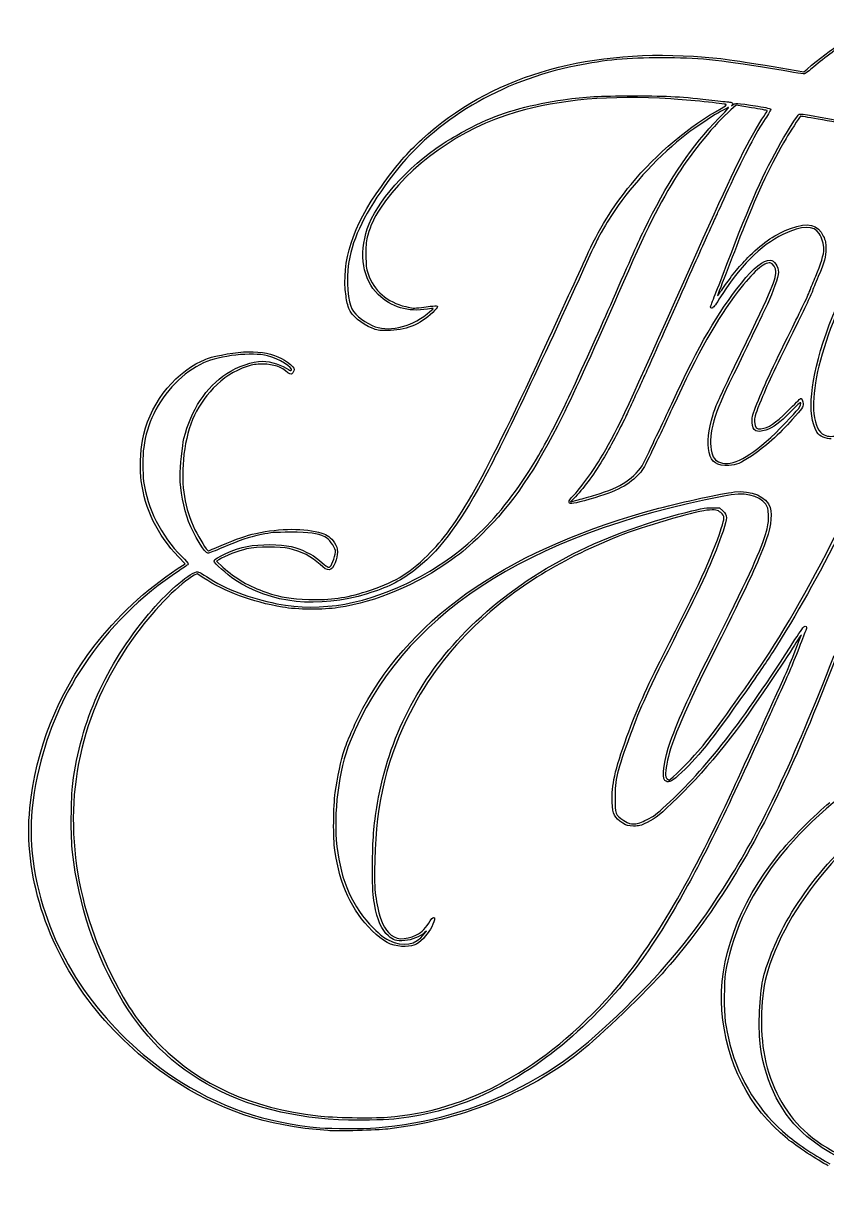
# Model space of a CAD drawing. Extents: x -23 to 233, y 54 to 243.
# Drawn here: x -23.4 to 93.2, y 55.4 to 223.8 of the extents above; entities that cross this region are included whole.
import ezdxf

# ---------------------------------------------------------------- set-up
doc = ezdxf.new("R2010")
doc.units = 0
doc.layers.add('Layer_1', color=7, linetype='CONTINUOUS')

msp = doc.modelspace()

# ---------------------------------------------------------------- linework, layer by layer
at = {"layer": 'Layer_1', "color": 7}
for p, q in [((85.38703, 217.463586), (89.846263, 216.722476)), ((89.846263, 216.722476), (90.307787, 217.109724)), ((80.017208, 211.863515), (79.242401, 211.183275)), ((82.258733, 211.497436), (80.017208, 211.863515)), ((92.653987, 163.741993), (92.653987, 163.741993)), ((56.709361, 155.113859), (56.003563, 154.372921)), ((59.654468, 155.384832), (59.65446, 155.384832)), ((56.003563, 154.372921), (57.123945, 154.673098)), ((76.614982, 153.51444), (77.627291, 153.51444)), ((77.627291, 153.51444), (78.088614, 153.05312)), ((-1.042546, 144.646914), (0.091183, 145.385252)), ((0.091183, 145.385252), (-0.862161, 146.392396)), ((5.009334, 145.984599), (4.636002, 145.748221)), ((4.636002, 145.748221), (5.554729, 144.920607)), ((1.86574, 143.951428), (1.432738, 143.722168)), ((2.810851, 143.329416), (1.86574, 143.951428)), ((20.798578, 63.212233), (20.798578, 63.212233)), ((27.772225, 63.62329), (27.772222, 63.623259))]:
    msp.add_line(p, q, dxfattribs=at)
for points in [[(90.307787, 217.109724), (93.893807, 220.118631), (96.823911, 222.100867), (100.130743, 223.75503)], [(96.734066, 221.442787), (95.048544, 220.382057), (92.785173, 218.718436), (91.307607, 217.454239)], [(34.480678, 206.958476), (44.276704, 215.887527), (57.571657, 219.945744), (73.846713, 218.974759)], [(73.846713, 218.974759), (76.981589, 218.78773), (79.047157, 218.517248), (85.38703, 217.463586)], [(56.8041, 217.587541), (45.818846, 215.37887), (36.423318, 209.804924), (30.322963, 201.877466)], [(69.165995, 218.742081), (64.233072, 218.741234), (61.074111, 218.446061), (56.8041, 217.587541)], [(84.993254, 217.18098), (77.049226, 218.503809), (74.622431, 218.743173), (69.165995, 218.742081)], [(91.307607, 217.454239), (90.632531, 216.876651), (89.985384, 216.404078), (89.869501, 216.404078)], [(89.869501, 216.404078), (89.753618, 216.404078), (87.559306, 216.753684), (84.993254, 217.18098)], [(43.142157, 209.41526), (46.339235, 210.889685), (50.649245, 212.07744), (54.943815, 212.667566)], [(70.546206, 212.793824), (61.683985, 213.330405), (54.476055, 212.711212), (48.102766, 210.865831)], [(54.943815, 212.667566), (58.476907, 213.153056), (59.78297, 213.223705), (65.145378, 213.219404)], [(65.145378, 213.219404), (70.536497, 213.215086), (71.870683, 213.14004), (76.944195, 212.55577)], [(78.570068, 211.970734), (78.345967, 212.096148), (72.983, 212.646281), (70.546206, 212.793824)], [(76.944195, 212.55577), (78.05372, 212.427996), (79.025869, 212.322626), (79.104527, 212.321615)], [(79.104527, 212.321615), (79.183185, 212.320769), (79.325081, 212.270711), (79.419851, 212.210744)], [(79.419851, 212.210744), (79.56813, 212.116917), (79.568635, 212.071143), (79.423491, 211.882531)], [(79.551225, 211.924645), (79.888822, 212.222242), (79.852088, 212.224376), (83.17815, 211.713985)], [(48.102766, 210.865831), (40.070563, 208.540111), (32.545542, 203.189283), (28.342407, 196.814797)], [(64.775907, 200.381623), (68.481394, 204.86708), (73.345904, 208.966939), (77.8508, 211.401286)], [(79.242401, 211.183275), (76.968864, 209.187219), (73.651807, 205.165092), (71.571499, 201.881854)], [(77.447261, 210.762309), (76.402032, 210.182382), (74.006769, 208.57649), (72.826553, 207.664373)], [(78.707454, 211.4657), (78.41041, 211.298582), (77.843324, 210.982056), (77.447261, 210.762309)], [(77.50727, 209.975719), (78.976367, 211.490034), (79.163381, 211.722207), (78.707454, 211.4657)], [(77.8508, 211.401286), (78.458534, 211.729691), (78.683098, 211.90748), (78.570068, 211.970734)], [(79.423491, 211.882531), (79.308302, 211.732858), (79.34881, 211.746212), (79.551225, 211.924645)], [(81.608241, 206.124315), (82.662316, 208.087097), (83.688185, 209.822092), (84.23969, 210.574728)], [(84.542765, 211.088852), (84.519397, 211.11222), (83.491572, 211.296093), (82.258733, 211.497436)], [(83.17815, 211.713985), (84.375588, 211.530236), (85.068441, 211.372471), (85.068441, 211.28356)], [(85.068441, 211.28356), (85.068441, 211.206361), (84.69505, 210.585133), (84.238685, 209.903047)], [(84.23969, 210.574728), (84.429761, 210.834115), (84.566145, 211.065473), (84.542765, 211.088852)], [(86.502, 206.446262), (87.543276, 208.261829), (88.949426, 210.459807), (89.148277, 210.582703)], [(89.148277, 210.582703), (89.295148, 210.673474), (92.14417, 210.20211), (96.032941, 209.443654)], [(37.375476, 206.226671), (38.768889, 207.142524), (41.557581, 208.684485), (43.142157, 209.41526)], [(67.304912, 195.040804), (70.496656, 201.413312), (73.58148, 205.92909), (77.50727, 209.975719)], [(84.238685, 209.903047), (82.962583, 207.995784), (81.139239, 204.540989), (79.229746, 200.412334)], [(89.330857, 210.2606), (89.189405, 210.100772), (87.752961, 207.863455), (87.264804, 207.042643)], [(97.910402, 208.725483), (93.361027, 209.610625), (89.385205, 210.322009), (89.330857, 210.2606)], [(72.826553, 207.664373), (69.007211, 204.712648), (65.007442, 200.468451), (62.413089, 196.614535)], [(26.51874, 193.960638), (27.739732, 197.705916), (32.368857, 202.93594), (37.375476, 206.226671)], [(28.55895, 200.108686), (30.776263, 203.206921), (32.305433, 204.975746), (34.480678, 206.958476)], [(71.330216, 183.819084), (77.317321, 197.257773), (80.162073, 203.431412), (81.608241, 206.124315)], [(78.7857, 189.08304), (81.979064, 197.483929), (84.103312, 202.26391), (86.502, 206.446262)], [(87.264804, 207.042643), (85.252927, 203.659772), (83.143183, 199.221842), (81.131345, 194.140668)], [(30.322963, 201.877466), (26.709127, 197.181257), (24.767563, 193.497763), (23.967496, 189.820004)], [(71.571499, 201.881854), (68.821514, 197.5417), (67.147166, 194.18288), (62.926304, 184.539194)], [(79.229746, 200.412334), (78.275516, 198.349129), (77.382407, 196.418015), (77.245055, 196.120971)], [(23.435237, 184.210216), (22.756995, 189.305603), (24.337679, 194.21034), (28.55895, 200.108686)], [(58.306109, 189.886433), (60.003117, 193.733856), (62.117216, 197.163305), (64.775907, 200.381623)], [(28.342407, 196.814797), (27.493002, 195.526588), (27.010546, 194.486884), (26.593834, 193.046583)], [(62.413089, 196.614535), (61.577045, 195.372591), (61.15024, 194.668836), (60.075719, 192.760455)], [(77.245055, 196.120971), (77.107703, 195.823923), (76.90113, 195.364855), (76.786003, 195.100813)], [(28.10508, 184.41844), (25.882577, 186.604835), (25.287549, 190.18407), (26.51874, 193.960638)], [(62.923349, 185.439334), (65.380938, 191.051932), (66.138428, 192.711847), (67.304912, 195.040804)], [(76.189315, 193.780612), (75.656578, 192.625191), (74.544205, 190.142956), (72.558879, 185.679369)], [(76.786003, 195.100813), (76.670874, 194.836772), (76.402365, 194.242683), (76.189315, 193.780612)], [(81.131345, 194.140668), (80.481356, 192.499035), (77.784384, 185.526961), (77.301189, 184.23915)], [(82.001058, 190.063522), (83.968884, 192.021806), (85.80006, 193.242264), (87.903812, 193.997643)], [(92.080046, 193.25552), (91.292234, 194.503496), (89.607864, 194.462712), (86.808699, 193.127888)], [(87.903812, 193.997643), (90.480989, 194.923013), (91.868422, 194.604718), (92.663481, 192.905712)], [(93.059789, 178.734651), (95.515831, 185.812558), (99.139488, 191.496774), (103.514708, 195.134652)], [(26.593834, 193.046583), (26.36025, 192.239232), (26.320603, 191.827318), (26.323719, 190.240069)], [(60.075719, 192.760455), (59.908465, 192.46341), (59.231011, 191.032191), (58.570266, 189.579968)], [(86.808699, 193.127888), (83.548821, 191.573363), (80.436175, 188.422208), (77.52636, 183.730709)], [(92.74961, 191.011831), (92.74961, 191.661992), (92.448022, 192.67261), (92.080046, 193.25552)], [(92.663481, 192.905712), (92.980962, 192.227275), (93.029207, 191.989274), (93.03107, 191.092408)], [(91.56494, 187.104083), (92.279651, 188.765687), (92.74961, 190.315896), (92.74961, 191.011831)], [(93.03107, 191.092408), (93.03361, 189.854274), (92.862408, 189.229406), (91.913665, 187.014732)], [(23.967496, 189.820004), (23.484084, 187.597857), (23.552949, 184.226153), (24.112276, 182.731217)], [(26.323719, 190.240069), (26.327049, 188.542356), (26.355751, 188.295064), (26.652133, 187.410328)], [(58.570266, 189.579968), (51.347342, 173.705036), (45.946452, 162.351095), (43.32701, 157.535057)], [(52.866595, 178.058201), (55.60929, 183.999111), (58.057068, 189.321817), (58.306109, 189.886433)], [(76.972922, 184.406592), (77.339128, 185.319115), (78.15488, 187.423517), (78.7857, 189.08304)], [(78.106753, 185.319316), (79.596976, 187.470202), (80.497482, 188.567236), (82.001058, 190.063522)], [(84.965046, 189.019441), (84.097391, 189.144192), (82.414821, 187.651645), (80.314715, 184.894298)], [(80.788126, 186.088329), (82.605869, 188.366049), (83.923118, 189.399941), (85.007351, 189.399941)], [(85.788542, 187.703368), (85.788542, 188.265888), (85.351826, 188.963829), (84.965046, 189.019441)], [(85.007351, 189.399941), (85.538234, 189.399941), (86.148599, 188.463844), (86.148599, 187.649642)], [(26.652133, 187.410328), (27.460612, 184.996916), (29.385511, 183.317553), (32.089632, 182.666418)], [(79.786534, 173.977578), (84.929695, 184.56147), (85.788542, 186.525542), (85.788542, 187.703368)], [(86.148599, 187.649642), (86.148599, 187.00596), (85.354612, 184.704054), (84.559744, 183.043281)], [(90.730513, 185.00376), (90.859257, 185.391291), (91.234748, 186.336436), (91.56494, 187.104083)], [(91.913665, 187.014732), (91.528341, 186.115256), (91.133097, 185.109283), (91.035341, 184.779233)], [(56.71505, 171.577207), (59.17841, 176.97723), (60.955309, 180.944758), (62.923349, 185.439334)], [(72.558879, 185.679369), (70.500948, 181.05255), (67.468008, 174.276587), (66.945078, 173.137448)], [(70.668775, 168.576748), (74.80379, 177.431258), (77.230001, 181.629825), (80.788126, 186.088329)], [(77.301189, 184.23915), (77.264037, 184.140135), (77.626543, 184.626209), (78.106753, 185.319316)], [(96.796727, 186.279461), (94.688389, 182.589437), (92.407644, 176.436318), (91.680349, 172.476201)], [(23.838177, 182.40994), (23.710937, 182.691073), (23.529615, 183.501198), (23.435237, 184.210216)], [(35.253763, 182.305736), (32.471484, 181.847951), (29.965032, 182.588703), (28.10508, 184.41844)], [(62.926304, 184.539194), (59.922334, 177.675821), (56.491513, 170.159831), (54.818161, 166.776472)], [(60.304553, 160.595526), (62.550602, 164.297819), (63.892004, 167.123241), (71.330216, 183.819084)], [(80.314715, 184.894298), (77.180508, 180.779218), (74.561776, 176.129932), (70.751988, 167.916647)], [(76.307089, 182.593165), (76.307089, 182.678026), (76.606713, 183.494069), (76.972922, 184.406592)], [(77.52636, 183.730709), (77.006701, 182.892862), (76.653689, 182.441575), (76.517122, 182.440511)], [(87.928001, 179.138367), (89.340639, 181.976803), (90.601769, 184.61623), (90.730513, 185.00376)], [(91.035341, 184.779233), (90.937585, 184.449182), (89.673701, 181.802776), (88.226708, 178.898331)], [(27.215711, 179.539447), (25.63083, 180.215826), (24.331391, 181.320193), (23.838177, 182.40994)], [(24.112276, 182.731217), (24.494061, 181.7108), (25.678356, 180.648606), (27.252021, 179.915175)], [(32.089632, 182.666418), (33.087262, 182.426194), (33.242527, 182.419022), (34.36066, 182.561508)], [(34.36066, 182.561508), (36.489341, 182.832774), (36.701019, 182.840665), (36.701019, 182.648754)], [(35.202055, 181.607447), (35.707811, 182.009349), (36.100286, 182.359499), (36.074229, 182.385556)], [(36.074229, 182.385556), (36.04818, 182.411606), (35.678962, 182.375679), (35.253763, 182.305736)], [(36.701019, 182.648754), (36.701019, 182.553417), (36.39047, 182.180796), (36.010912, 181.820711)], [(76.517122, 182.440511), (76.401605, 182.439664), (76.307089, 182.508306), (76.307089, 182.593165)], [(84.559744, 183.043281), (84.163693, 182.21578), (83.555363, 180.944646), (83.2079, 180.218533)], [(27.252021, 179.915175), (29.381636, 178.922636), (32.716913, 179.632594), (35.202055, 181.607447)], [(36.010912, 181.820711), (34.11546, 180.022507), (32.024989, 179.195475), (29.390701, 179.201624)], [(83.2079, 180.218533), (82.860436, 179.492423), (82.118601, 177.953186), (81.55938, 176.798008)], [(29.390701, 179.201624), (28.140242, 179.204531), (27.920465, 179.23868), (27.215711, 179.539447)], [(82.841225, 168.096676), (83.858162, 170.723175), (85.330772, 173.919722), (87.928001, 179.138367)], [(88.226708, 178.898331), (85.38096, 173.186252), (84.61055, 171.531834), (83.420291, 168.576748)], [(91.734815, 164.484322), (90.268131, 167.02932), (90.733022, 172.029299), (93.059789, 178.734651)], [(35.243005, 146.604458), (39.764318, 151.015295), (43.272422, 157.276389), (52.866595, 178.058201)], [(2.469902, 174.773989), (3.417085, 175.226039), (3.645707, 175.295175), (5.380445, 175.654161)], [(12.037232, 175.54896), (9.835684, 176.110221), (5.134252, 175.586665), (2.776708, 174.517706)], [(5.380445, 175.654161), (9.930641, 176.595779), (13.2916, 176.131944), (15.363232, 174.27646)], [(15.508323, 173.444333), (15.851886, 173.799284), (13.640175, 175.140311), (12.037232, 175.54896)], [(81.55938, 176.798008), (81.000157, 175.642833), (79.861001, 173.286416), (79.027923, 171.561527)], [(-6.102398, 163.246758), (-5.177511, 168.228076), (-1.838833, 172.717619), (2.469902, 174.773989)], [(2.776708, 174.517706), (-0.113527, 173.20721), (-2.956777, 170.308466), (-4.449518, 167.150442)], [(9.096784, 173.993151), (7.107547, 173.321434), (5.635935, 172.377609), (4.180566, 170.840113)], [(6.127821, 172.958897), (7.719799, 174.007677), (9.889998, 174.757685), (11.332741, 174.757685)], [(11.377134, 174.327999), (10.290858, 174.336296), (9.976152, 174.290091), (9.096784, 173.993151)], [(11.332741, 174.757685), (12.470277, 174.757685), (14.28023, 174.169794), (15.08826, 173.537853)], [(15.012058, 173.08895), (14.077651, 173.940669), (12.977249, 174.315768), (11.377134, 174.327999)], [(15.08826, 173.537853), (15.300867, 173.371579), (15.413609, 173.346478), (15.508323, 173.444333)], [(15.363232, 174.27646), (15.949541, 173.751326), (15.986949, 173.685738), (15.876707, 173.376176)], [(76.676242, 167.01651), (77.076737, 168.297065), (77.654568, 169.590292), (79.786534, 173.977578)], [(-0.073149, 163.535968), (0.966642, 167.696468), (3.130082, 170.98401), (6.127821, 172.958897)], [(15.876707, 173.376176), (15.680724, 172.825843), (15.40221, 172.733325), (15.012058, 173.08895)], [(66.945078, 173.137448), (66.732963, 172.675376), (66.327776, 171.78424), (66.044662, 171.157145)], [(91.680349, 172.476201), (91.260041, 170.18763), (91.128847, 168.406641), (91.290905, 167.189453)], [(4.180566, 170.840113), (1.583241, 168.096219), (0.247286, 164.900927), (-0.152629, 160.476126)], [(51.407029, 161.135609), (52.675022, 163.289055), (55.200059, 168.256143), (56.71505, 171.577207)], [(66.044662, 171.157145), (65.761548, 170.530047), (65.305415, 169.530896), (65.03103, 168.936804)], [(79.027923, 171.561527), (76.58286, 166.499033), (75.902583, 163.801249), (76.488496, 161.490876)], [(65.03103, 168.936804), (64.756645, 168.342712), (64.333518, 167.424573), (64.09075, 166.896493)], [(66.551262, 159.898047), (67.386121, 161.618999), (69.516159, 166.108599), (70.668775, 168.576748)], [(83.420291, 168.576748), (82.722486, 166.844293), (82.651479, 166.589937), (82.694379, 165.976448)], [(86.400118, 165.029937), (88.677615, 167.301476), (89.389224, 168.155683), (89.388809, 168.617532)], [(87.5058, 167.54776), (88.483293, 168.509765), (89.311336, 169.323779), (89.345891, 169.35668)], [(89.388809, 168.617532), (89.388569, 168.898701), (89.213097, 168.756997), (87.918584, 167.430149)], [(89.74836, 168.583815), (89.747513, 168.120394), (89.593781, 167.897803), (88.164306, 166.287954)], [(89.345891, 169.35668), (89.471125, 169.475913), (89.74913, 168.94205), (89.74836, 168.583815)], [(-4.449518, 167.150442), (-5.201607, 165.559329), (-5.65251, 164.046771), (-5.911365, 162.246678)], [(54.818161, 166.776472), (51.016535, 159.089946), (47.518873, 153.972964), (43.164918, 149.728108)], [(64.09075, 166.896493), (63.455767, 165.515252), (61.895411, 162.569176), (60.912431, 160.89557)], [(70.751988, 167.916647), (69.45753, 165.126011), (68.689, 163.506772), (67.391125, 160.835561)], [(76.127401, 161.504053), (75.796047, 163.068205), (75.961675, 164.731735), (76.676242, 167.01651)], [(82.353105, 165.88695), (82.288778, 166.599081), (82.325165, 166.763834), (82.841225, 168.096676)], [(83.623559, 164.963589), (84.762636, 165.116398), (85.605075, 165.67716), (87.5058, 167.54776)], [(87.918584, 167.430149), (86.308655, 165.780007), (85.409134, 165.117076), (84.320129, 164.778135)], [(91.290905, 167.189453), (91.53367, 165.366092), (91.981542, 164.43464), (92.787916, 164.076091)], [(78.047184, 159.98498), (79.840336, 159.583691), (82.627174, 161.26687), (86.400118, 165.029937)], [(88.164306, 166.287954), (86.329077, 164.221153), (84.037063, 162.176744), (82.248, 161.010782)], [(84.320129, 164.778135), (82.909548, 164.339116), (82.470574, 164.586566), (82.353105, 165.88695)], [(82.694379, 165.976448), (82.758726, 165.056237), (82.92918, 164.870436), (83.623559, 164.963589)], [(-0.62197, 158.075132), (-0.62451, 159.409614), (-0.301744, 162.621311), (-0.073149, 163.535968)], [(92.653987, 163.741993), (92.156046, 163.938171), (91.95685, 164.099044), (91.734815, 164.484322)], [(93.77875, 163.483751), (93.50977, 163.488041), (93.003627, 163.60424), (92.653987, 163.741993)], [(92.787916, 164.076091), (93.4512, 163.781166), (94.037585, 163.783096), (94.943732, 164.083174)], [(-6.270385, 157.430051), (-6.45169, 158.797601), (-6.363868, 161.838514), (-6.102398, 163.246758)], [(-5.911365, 162.246678), (-6.071706, 161.131632), (-6.073671, 158.524421), (-5.915062, 157.328053)], [(-0.152629, 160.476126), (-0.496079, 156.676074), (0.049931, 153.387316), (1.531205, 150.333954)], [(33.566182, 143.20495), (40.880326, 147.026185), (46.315647, 152.488867), (51.407029, 161.135609)], [(56.09522, 154.963745), (57.128687, 155.929772), (58.962296, 158.383005), (60.304553, 160.595526)], [(60.912431, 160.89557), (59.494888, 158.482093), (58.132054, 156.607387), (56.709361, 155.113859)], [(67.391125, 160.835561), (66.655298, 159.321126), (66.355925, 158.83832), (65.780827, 158.238601)], [(78.974611, 159.659697), (77.213816, 159.562666), (76.431284, 160.069571), (76.127401, 161.504053)], [(76.488496, 161.490876), (76.710458, 160.615634), (77.15703, 160.18419), (78.047184, 159.98498)], [(82.248, 161.010782), (80.580148, 159.923817), (80.089036, 159.721111), (78.974611, 159.659697)], [(64.041048, 157.278955), (65.022532, 157.931447), (66.186267, 159.145654), (66.551262, 159.898047)], [(-0.862161, 146.392396), (-3.933388, 149.636936), (-5.720839, 153.284951), (-6.270385, 157.430051)], [(-5.915062, 157.328053), (-5.397111, 153.421042), (-3.412307, 149.510212), (-0.387085, 146.435805)], [(0.603481, 151.534129), (-0.139898, 153.474932), (-0.618058, 156.027172), (-0.62197, 158.075132)], [(43.32701, 157.535057), (39.684968, 150.838903), (36.737598, 146.983793), (33.26763, 144.377564)], [(65.780827, 158.238601), (64.228791, 156.620124), (62.317286, 155.710448), (58.005458, 154.538343)], [(59.65446, 155.384832), (61.453886, 155.910005), (62.960292, 156.560471), (64.041048, 157.278955)], [(78.227386, 155.215828), (49.393043, 149.595892), (31.35488, 137.749798), (24.021655, 119.617621)], [(55.783943, 154.393659), (55.783943, 154.547176), (55.924015, 154.803716), (56.09522, 154.963745)], [(57.123945, 154.673098), (57.740155, 154.838195), (58.878891, 155.158475), (59.654468, 155.384832)], [(68.81994, 153.442132), (72.312767, 154.371933), (77.864301, 155.567347), (79.759785, 155.797816)], [(84.310968, 154.014152), (83.243629, 155.413508), (81.256, 155.806119), (78.227386, 155.215828)], [(79.759785, 155.797816), (82.209092, 156.095622), (84.510671, 155.098176), (84.939759, 153.552941)], [(25.895641, 124.446441), (33.234483, 138.080915), (47.620527, 147.798794), (68.81994, 153.442132)], [(58.005458, 154.538343), (56.117671, 154.025175), (55.783943, 154.003438), (55.783943, 154.393659)], [(71.677451, 152.566044), (74.787342, 153.388225), (75.444446, 153.51444), (76.614982, 153.51444)], [(77.789394, 152.809322), (77.347772, 153.215974), (76.944305, 153.282313), (75.767006, 153.141851)], [(84.939759, 153.552941), (85.290962, 152.288182), (84.99151, 150.367414), (84.072462, 147.989847)], [(84.688861, 152.415103), (84.646728, 153.464081), (84.609107, 153.623274), (84.310968, 154.014152)], [(40.822838, 135.617479), (48.530637, 143.467775), (58.985243, 149.210532), (71.677451, 152.566044)], [(75.767006, 153.141851), (73.653839, 152.889736), (66.451968, 150.768585), (62.865028, 149.341864)], [(77.864027, 150.504106), (78.393694, 152.088563), (78.38821, 152.257922), (77.789394, 152.809322)], [(78.088614, 153.05312), (78.787684, 152.35405), (78.789874, 152.107814), (78.114635, 150.128477)], [(83.537947, 130.560494), (87.079542, 135.723781), (91.131294, 142.868747), (95.635818, 151.894191)], [(84.417854, 150.142252), (84.688324, 151.085159), (84.728682, 151.423634), (84.688861, 152.415103)], [(96.251322, 152.271364), (92.217432, 144.160495), (89.625723, 139.465525), (85.873387, 133.471368)], [(3.395909, 146.914027), (2.94684, 146.915156), (1.379268, 149.508722), (0.603481, 151.534129)], [(1.531205, 150.333954), (2.159655, 149.03852), (3.261837, 147.273483), (3.442318, 147.273483)], [(10.363779, 149.790747), (13.937914, 150.56957), (17.438153, 150.591329), (19.945141, 149.850315)], [(15.397748, 149.964257), (13.008477, 149.955536), (12.608947, 149.923563), (11.197105, 149.628051)], [(20.350133, 149.296079), (19.21714, 149.839241), (18.214391, 149.974533), (15.397748, 149.964257)], [(69.442601, 132.151166), (74.610812, 142.235043), (76.411918, 146.160218), (77.864027, 150.504106)], [(78.114635, 150.128477), (76.750971, 146.131143), (75.772685, 143.951163), (71.770663, 135.991754)], [(77.447072, 134.731561), (82.089775, 143.981905), (83.62319, 147.371908), (84.417854, 150.142252)], [(5.335033, 148.039705), (7.658834, 149.039195), (8.903109, 149.472459), (10.363779, 149.790747)], [(11.197105, 149.628051), (9.245676, 149.2196), (8.070475, 148.827466), (5.592688, 147.757999)], [(9.094817, 147.903809), (10.938335, 148.257171), (13.896935, 148.253226), (15.457757, 147.895314)], [(19.945141, 149.850315), (20.70514, 149.625675), (21.241822, 149.208088), (21.760629, 148.437706)], [(21.89062, 147.312379), (21.771712, 147.946219), (20.94486, 149.010964), (20.350133, 149.296079)], [(21.760629, 148.437706), (22.122491, 147.900372), (22.178792, 147.720001), (22.178792, 147.098031)], [(43.164918, 149.728108), (41.245163, 147.856452), (40.424566, 147.155906), (38.745501, 145.955234)], [(62.865028, 149.341864), (54.218919, 145.902831), (47.276907, 141.504824), (41.606027, 135.873545)], [(5.592688, 147.757999), (4.516478, 147.293484), (3.527927, 146.913697), (3.395909, 146.914027)], [(3.442318, 147.273483), (3.503512, 147.273483), (4.355234, 147.618282), (5.335033, 148.039705)], [(4.296046, 145.784216), (4.296046, 146.248271), (7.238732, 147.54804), (9.094817, 147.903809)], [(9.025961, 147.536418), (7.873529, 147.289318), (5.812155, 146.49291), (5.009334, 145.984599)], [(15.173926, 147.606632), (13.841205, 147.909273), (10.591814, 147.872163), (9.025961, 147.536418)], [(19.673065, 145.284736), (18.462035, 146.432271), (16.982127, 147.196015), (15.173926, 147.606632)], [(15.457757, 147.895314), (16.935854, 147.556379), (18.529689, 146.776199), (19.581125, 145.876929)], [(21.137403, 144.975508), (21.456596, 145.240416), (21.976639, 146.853858), (21.89062, 147.312379)], [(22.178792, 147.098031), (22.178792, 146.600956), (22.078755, 146.124313), (21.854428, 145.55254)], [(26.412932, 141.387501), (30.304799, 142.605349), (32.431979, 143.862122), (35.243005, 146.604458)], [(84.072462, 147.989847), (82.821899, 144.754652), (81.816826, 142.625573), (77.02051, 133.051455)], [(0.575482, 145.365807), (0.575482, 145.315329), (-0.007753, 144.88958), (-0.720595, 144.4197)], [(-0.387085, 146.435805), (0.142327, 145.897785), (0.575482, 145.416285), (0.575482, 145.365807)], [(7.316955, 143.072083), (6.140619, 143.858921), (4.296046, 145.514956), (4.296046, 145.784216)], [(5.554729, 144.920607), (7.413622, 143.246076), (9.432267, 142.072167), (11.81882, 141.277832)], [(19.581125, 145.876929), (20.730032, 144.894293), (20.912325, 144.788708), (21.137403, 144.975508)], [(21.854428, 145.55254), (21.345282, 144.254817), (20.827108, 144.191201), (19.673065, 145.284736)], [(38.745501, 145.955234), (33.635414, 142.301094), (27.914188, 139.892437), (22.29881, 139.031121)], [(-0.720595, 144.4197), (-6.374587, 140.692774), (-10.974112, 136.134685), (-14.608271, 130.657124)], [(-13.128642, 133.398123), (-9.96685, 137.585113), (-5.494627, 141.747509), (-1.042546, 144.646914)], [(1.432738, 143.722168), (-0.561439, 142.666306), (-4.168487, 139.029566), (-6.948785, 135.271644)], [(-5.210068, 138.06999), (-2.743988, 141.041641), (0.501653, 143.916605), (1.744909, 144.230647)], [(1.744909, 144.230647), (1.942304, 144.28051), (2.326835, 144.096019), (3.185129, 143.539654)], [(14.236418, 139.096277), (9.75393, 139.880934), (5.856639, 141.324868), (2.810851, 143.329416)], [(3.185129, 143.539654), (6.053751, 141.68016), (9.41591, 140.3887), (13.417446, 139.609256)], [(13.417446, 139.609256), (19.898606, 138.346811), (26.533777, 139.530905), (33.566182, 143.20495)], [(33.26763, 144.377564), (31.162924, 142.796758), (29.386067, 141.919329), (26.510604, 141.040887)], [(26.510604, 141.040887), (19.41228, 138.872379), (12.502348, 139.603631), (7.316955, 143.072083)], [(11.81882, 141.277832), (14.178105, 140.492574), (15.320428, 140.299772), (18.043215, 140.227271)], [(18.043215, 140.227271), (21.316044, 140.140124), (23.310023, 140.416533), (26.412932, 141.387501)], [(22.29881, 139.031121), (20.208006, 138.710423), (16.258334, 138.742342), (14.236418, 139.096277)], [(-16.187741, 113.548317), (-15.011423, 122.601794), (-11.456227, 130.543301), (-5.210068, 138.06999)], [(-6.948785, 135.271644), (-14.656621, 124.853543), (-17.568282, 112.916573), (-15.450681, 100.416322)], [(28.008117, 110.667875), (29.619208, 120.199352), (33.935348, 128.602662), (40.822838, 135.617479)], [(41.606027, 135.873545), (37.566098, 131.861824), (34.764074, 127.957437), (32.259363, 122.84974)], [(71.770663, 135.991754), (66.939792, 126.383893), (66.132225, 124.635555), (64.702402, 120.689411)], [(70.445811, 119.549236), (71.783468, 123.189886), (73.244529, 126.358214), (77.447072, 134.731561)], [(96.046846, 135.751718), (91.387795, 123.827866), (89.531046, 119.332495), (87.046963, 113.962139)], [(87.301064, 129.630781), (87.80721, 130.774024), (89.514731, 135.066598), (89.477277, 135.101622)], [(88.55388, 134.401511), (89.398808, 135.720753), (89.871937, 136.35181), (90.016099, 136.35181)], [(89.477277, 135.101622), (89.461783, 135.1161), (89.10191, 134.579703), (88.677561, 133.909608)], [(90.116307, 135.727359), (90.054204, 135.575733), (89.615069, 134.452519), (89.140451, 133.231333)], [(90.016099, 136.35181), (90.252982, 136.35181), (90.286504, 136.142909), (90.116307, 135.727359)], [(-22.414384, 109.947765), (-21.533324, 118.532621), (-18.42332, 126.386668), (-13.128642, 133.398123)], [(69.886102, 110.400221), (75.745538, 115.792407), (80.785928, 122.272872), (88.55388, 134.401511)], [(77.02051, 133.051455), (72.652117, 124.331525), (70.676612, 119.751959), (70.062841, 116.922334)], [(85.873387, 133.471368), (84.478662, 131.243368), (83.99038, 130.517673), (81.512661, 126.990375)], [(88.677561, 133.909608), (88.253212, 133.239511), (86.813833, 131.043997), (85.478939, 129.030689)], [(89.140451, 133.231333), (88.049611, 130.424627), (87.568828, 129.299463), (85.935199, 125.730182)], [(64.181414, 120.329355), (65.525173, 124.059658), (67.039733, 127.462849), (69.442601, 132.151166)], [(78.907702, 99.506164), (83.829903, 107.330978), (88.191106, 116.60804), (94.226098, 132.091158)], [(-14.608271, 130.657124), (-17.727852, 125.955178), (-19.76999, 121.262858), (-21.087866, 115.768655)], [(74.477056, 118.164668), (76.336624, 120.321458), (79.227948, 124.276952), (83.537947, 130.560494)], [(85.478939, 129.030689), (80.267988, 121.171441), (76.176375, 116.02145), (71.553903, 111.503659)], [(79.668565, 112.888216), (80.85573, 115.439493), (86.489165, 127.796929), (87.301064, 129.630781)], [(81.512661, 126.990375), (76.306581, 119.578962), (74.385551, 117.189915), (71.626657, 114.695883)], [(85.935199, 125.730182), (85.210105, 124.145939), (83.956282, 121.391518), (83.148926, 119.609245)], [(23.222737, 118.46907), (23.720408, 119.965855), (24.881332, 122.562009), (25.895641, 124.446441)], [(32.259363, 122.84974), (29.062164, 116.329885), (27.579619, 109.368902), (27.579619, 100.876942)], [(24.021655, 119.617621), (22.355708, 115.498387), (21.56156, 109.150194), (22.117578, 104.396948)], [(62.059812, 110.847901), (61.938462, 113.307714), (62.408139, 115.406705), (64.181414, 120.329355)], [(64.702402, 120.689411), (62.704842, 115.176352), (62.458253, 114.164405), (62.450466, 111.447993)], [(83.148926, 119.609245), (77.694454, 107.568256), (74.337807, 100.87364), (70.511839, 94.405381)], [(21.865548, 112.228112), (22.161429, 114.364585), (22.735035, 117.002276), (23.222737, 118.46907)], [(69.685524, 113.986983), (69.205613, 114.421292), (69.587073, 117.212046), (70.445811, 119.549236)], [(70.316124, 114.028388), (70.496534, 114.028388), (73.39514, 116.909815), (74.477056, 118.164668)], [(107.51187, 119.370459), (92.929659, 112.087334), (82.65175, 101.314869), (79.354037, 89.85772)], [(70.062841, 116.922334), (69.711375, 115.302026), (69.692006, 114.423262), (70.002741, 114.196042)], [(-21.087866, 115.768655), (-22.627467, 109.350097), (-22.625811, 103.932839), (-21.082369, 97.786073)], [(71.626657, 114.695883), (70.555158, 113.727262), (70.140034, 113.575655), (69.685524, 113.986983)], [(110.632344, 115.650881), (97.328245, 107.573571), (87.841461, 96.898368), (84.604981, 86.363021)], [(-16.246161, 103.586789), (-16.488822, 105.667487), (-16.454651, 111.494058), (-16.187741, 113.548317)], [(61.918401, 83.063643), (67.672382, 89.557779), (72.898316, 98.338613), (79.668565, 112.888216)], [(87.046963, 113.962139), (81.901259, 102.837599), (76.458693, 94.183001), (69.842527, 86.604186)], [(70.002741, 114.196042), (70.12885, 114.103831), (70.269873, 114.028388), (70.316124, 114.028388)], [(86.900916, 92.761346), (90.88267, 100.267644), (98.155949, 107.847405), (107.15883, 113.872906)], [(21.80139, 103.886834), (21.56434, 105.481531), (21.601571, 110.322017), (21.865548, 112.228112)], [(62.450466, 111.447993), (62.443778, 109.115748), (62.496288, 108.981267), (63.723639, 108.187297)], [(71.553903, 111.503659), (69.074823, 109.080727), (68.35604, 108.497041), (67.090634, 107.879293)], [(-13.362452, 81.383385), (-20.042916, 89.978612), (-23.382317, 100.516454), (-22.414384, 109.947765)], [(27.289385, 101.426457), (27.299827, 105.580102), (27.429113, 107.24238), (28.008117, 110.667875)], [(63.585138, 107.804259), (62.311252, 108.647364), (62.15277, 108.9636), (62.059812, 110.847901)], [(67.091806, 108.298063), (68.023715, 108.763075), (68.480545, 109.106746), (69.886102, 110.400221)], [(86.204744, 103.349584), (87.691965, 105.211094), (91.593475, 109.143666), (93.58974, 110.793365)], [(65.145378, 107.368231), (64.310268, 107.367102), (64.197552, 107.398934), (63.585138, 107.804259)], [(63.723639, 108.187297), (64.527915, 107.667017), (64.603636, 107.642786), (65.273499, 107.691237)], [(67.090634, 107.879293), (66.145272, 107.417787), (65.959601, 107.369002), (65.145378, 107.368231)], [(65.273499, 107.691237), (65.804282, 107.729631), (66.252197, 107.879116), (67.091806, 108.298063)], [(-8.915741, 81.947172), (-12.937329, 88.701771), (-15.336021, 95.782786), (-16.246161, 103.586789)], [(27.219563, 92.201459), (24.270626, 95.103336), (22.557994, 98.796962), (21.80139, 103.886834)], [(22.117578, 104.396948), (22.70924, 99.339001), (24.377444, 95.608505), (27.39543, 92.594448)], [(77.966392, 80.647711), (77.40823, 87.988299), (80.301205, 95.960281), (86.204744, 103.349584)], [(27.547384, 96.133729), (27.302694, 97.405674), (27.280421, 97.862609), (27.289385, 101.426457)], [(-15.450681, 100.416322), (-14.423788, 94.354541), (-12.29102, 88.573953), (-8.871241, 82.583569)], [(27.579619, 100.876942), (27.579619, 98.291615), (27.61306, 97.78114), (27.875284, 96.363673)], [(65.093243, 82.160097), (70.793226, 87.851272), (74.519206, 92.529783), (78.907702, 99.506164)], [(-21.082369, 97.786073), (-18.426723, 87.209956), (-11.373053, 77.513142), (-1.58485, 70.982452)], [(29.596122, 91.438802), (28.553788, 92.413784), (28.033754, 93.605507), (27.547384, 96.133729)], [(27.875284, 96.363673), (28.32146, 93.951844), (28.72059, 92.93272), (29.617357, 91.915518)], [(70.511839, 94.405381), (67.085822, 88.613295), (63.540053, 83.978399), (59.268685, 79.708746)], [(33.675715, 91.600744), (34.445363, 91.972058), (35.07453, 92.620816), (35.660488, 93.647298)], [(36.268827, 93.775286), (36.086785, 92.992034), (35.408687, 91.858074), (34.661294, 91.087066)], [(35.660488, 93.647298), (35.977299, 94.202288), (36.388159, 94.288736), (36.268827, 93.775286)], [(83.813983, 84.65493), (84.142964, 86.554737), (85.502699, 90.125467), (86.900916, 92.761346)], [(31.491182, 89.927807), (29.994327, 90.006767), (28.808367, 90.638016), (27.219563, 92.201459)], [(27.39543, 92.594448), (28.465684, 91.525588), (28.904413, 91.176634), (29.624045, 90.821861)], [(31.953304, 90.770576), (30.664779, 90.687885), (30.283311, 90.796032), (29.596122, 91.438802)], [(29.617357, 91.915518), (30.550942, 90.856558), (31.914084, 90.750834), (33.675715, 91.600744)], [(29.624045, 90.821861), (31.728636, 89.784314), (33.536108, 90.102398), (34.789948, 91.730975)], [(34.661294, 91.087066), (33.6966, 90.091896), (33.026437, 89.846831), (31.491182, 89.927807)], [(34.833207, 91.922178), (34.200883, 91.343041), (32.925255, 90.83295), (31.953304, 90.770576)], [(34.789948, 91.730975), (35.178721, 92.235941), (35.179488, 92.239325), (34.833207, 91.922178)], [(79.354037, 89.85772), (78.457956, 86.744492), (78.304545, 85.697908), (78.296589, 82.643572)], [(69.842527, 86.604186), (67.057902, 83.414397), (60.330856, 76.947351), (57.284174, 74.531199)], [(84.604981, 86.363021), (83.55172, 82.934444), (83.370039, 77.773941), (84.165584, 73.882237)], [(83.564792, 75.355485), (83.232058, 77.871937), (83.340558, 81.920984), (83.813983, 84.65493)], [(-8.871241, 82.583569), (-7.305588, 79.841041), (-5.834696, 77.932137), (-3.454857, 75.554274)], [(29.4513, 65.164286), (41.07447, 66.021239), (52.30342, 72.211846), (61.918401, 83.063643)], [(78.296589, 82.643572), (78.288518, 79.547529), (78.42931, 78.366858), (79.126664, 75.682505)], [(-2.036081, 70.844671), (-6.260536, 73.672145), (-10.264958, 77.398091), (-13.362452, 81.383385)], [(26.836271, 64.736479), (10.405395, 64.3487), (-1.990762, 70.316097), (-8.915741, 81.947172)], [(48.882884, 69.609861), (54.544028, 72.533421), (58.585289, 75.662204), (65.093243, 82.160097)], [(59.268685, 79.708746), (51.373137, 71.816373), (42.445297, 66.846607), (33.400509, 65.308967)], [(87.4688, 62.011076), (81.859035, 66.536729), (78.545165, 73.03607), (77.966392, 80.647711)], [(-3.454857, 75.554274), (2.302504, 69.801699), (9.603399, 66.536814), (19.358359, 65.352437)], [(57.284174, 74.531199), (49.761637, 68.565509), (39.954423, 64.649825), (29.496642, 63.436594)], [(79.126664, 75.682505), (80.483301, 70.460341), (83.356521, 65.923729), (87.496994, 62.466334)], [(90.278774, 62.370748), (86.712084, 65.327737), (84.264906, 70.060542), (83.564792, 75.355485)], [(84.165584, 73.882237), (85.025464, 69.675836), (87.059307, 65.865467), (89.834864, 63.260973)], [(20.798578, 63.212233), (11.703679, 63.904355), (4.971065, 66.154713), (-2.036081, 70.844671)], [(-1.58485, 70.982452), (4.804972, 66.719158), (11.759935, 64.312621), (19.658406, 63.631926)], [(27.772222, 63.623259), (35.157328, 64.208362), (42.401335, 66.262632), (48.882884, 69.609861)], [(19.358359, 65.352437), (21.437871, 65.099967), (27.137716, 64.993702), (29.4513, 65.164286)], [(33.400509, 65.308967), (31.017628, 64.903868), (29.937481, 64.809665), (26.836271, 64.736479)], [(19.658406, 63.631926), (21.336864, 63.487267), (25.992977, 63.482298), (27.772225, 63.62329)], [(29.496642, 63.436594), (27.966498, 63.259077), (22.15342, 63.109138), (20.798578, 63.212233)], [(87.496994, 62.466334), (88.831225, 61.352228), (91.95584, 59.274313), (93.592853, 58.412497)], [(89.834864, 63.260973), (92.965786, 60.323017), (97.900829, 57.967345), (103.251212, 56.856851)], [(114.112887, 55.620157), (104.152319, 55.36693), (95.911331, 57.701049), (90.278774, 62.370748)], [(93.349702, 58.122446), (91.869167, 58.912598), (88.766444, 60.964204), (87.4688, 62.011076)]]:
    msp.add_open_spline(points, degree=3, dxfattribs=at)

doc.saveas('drawing.dxf')
